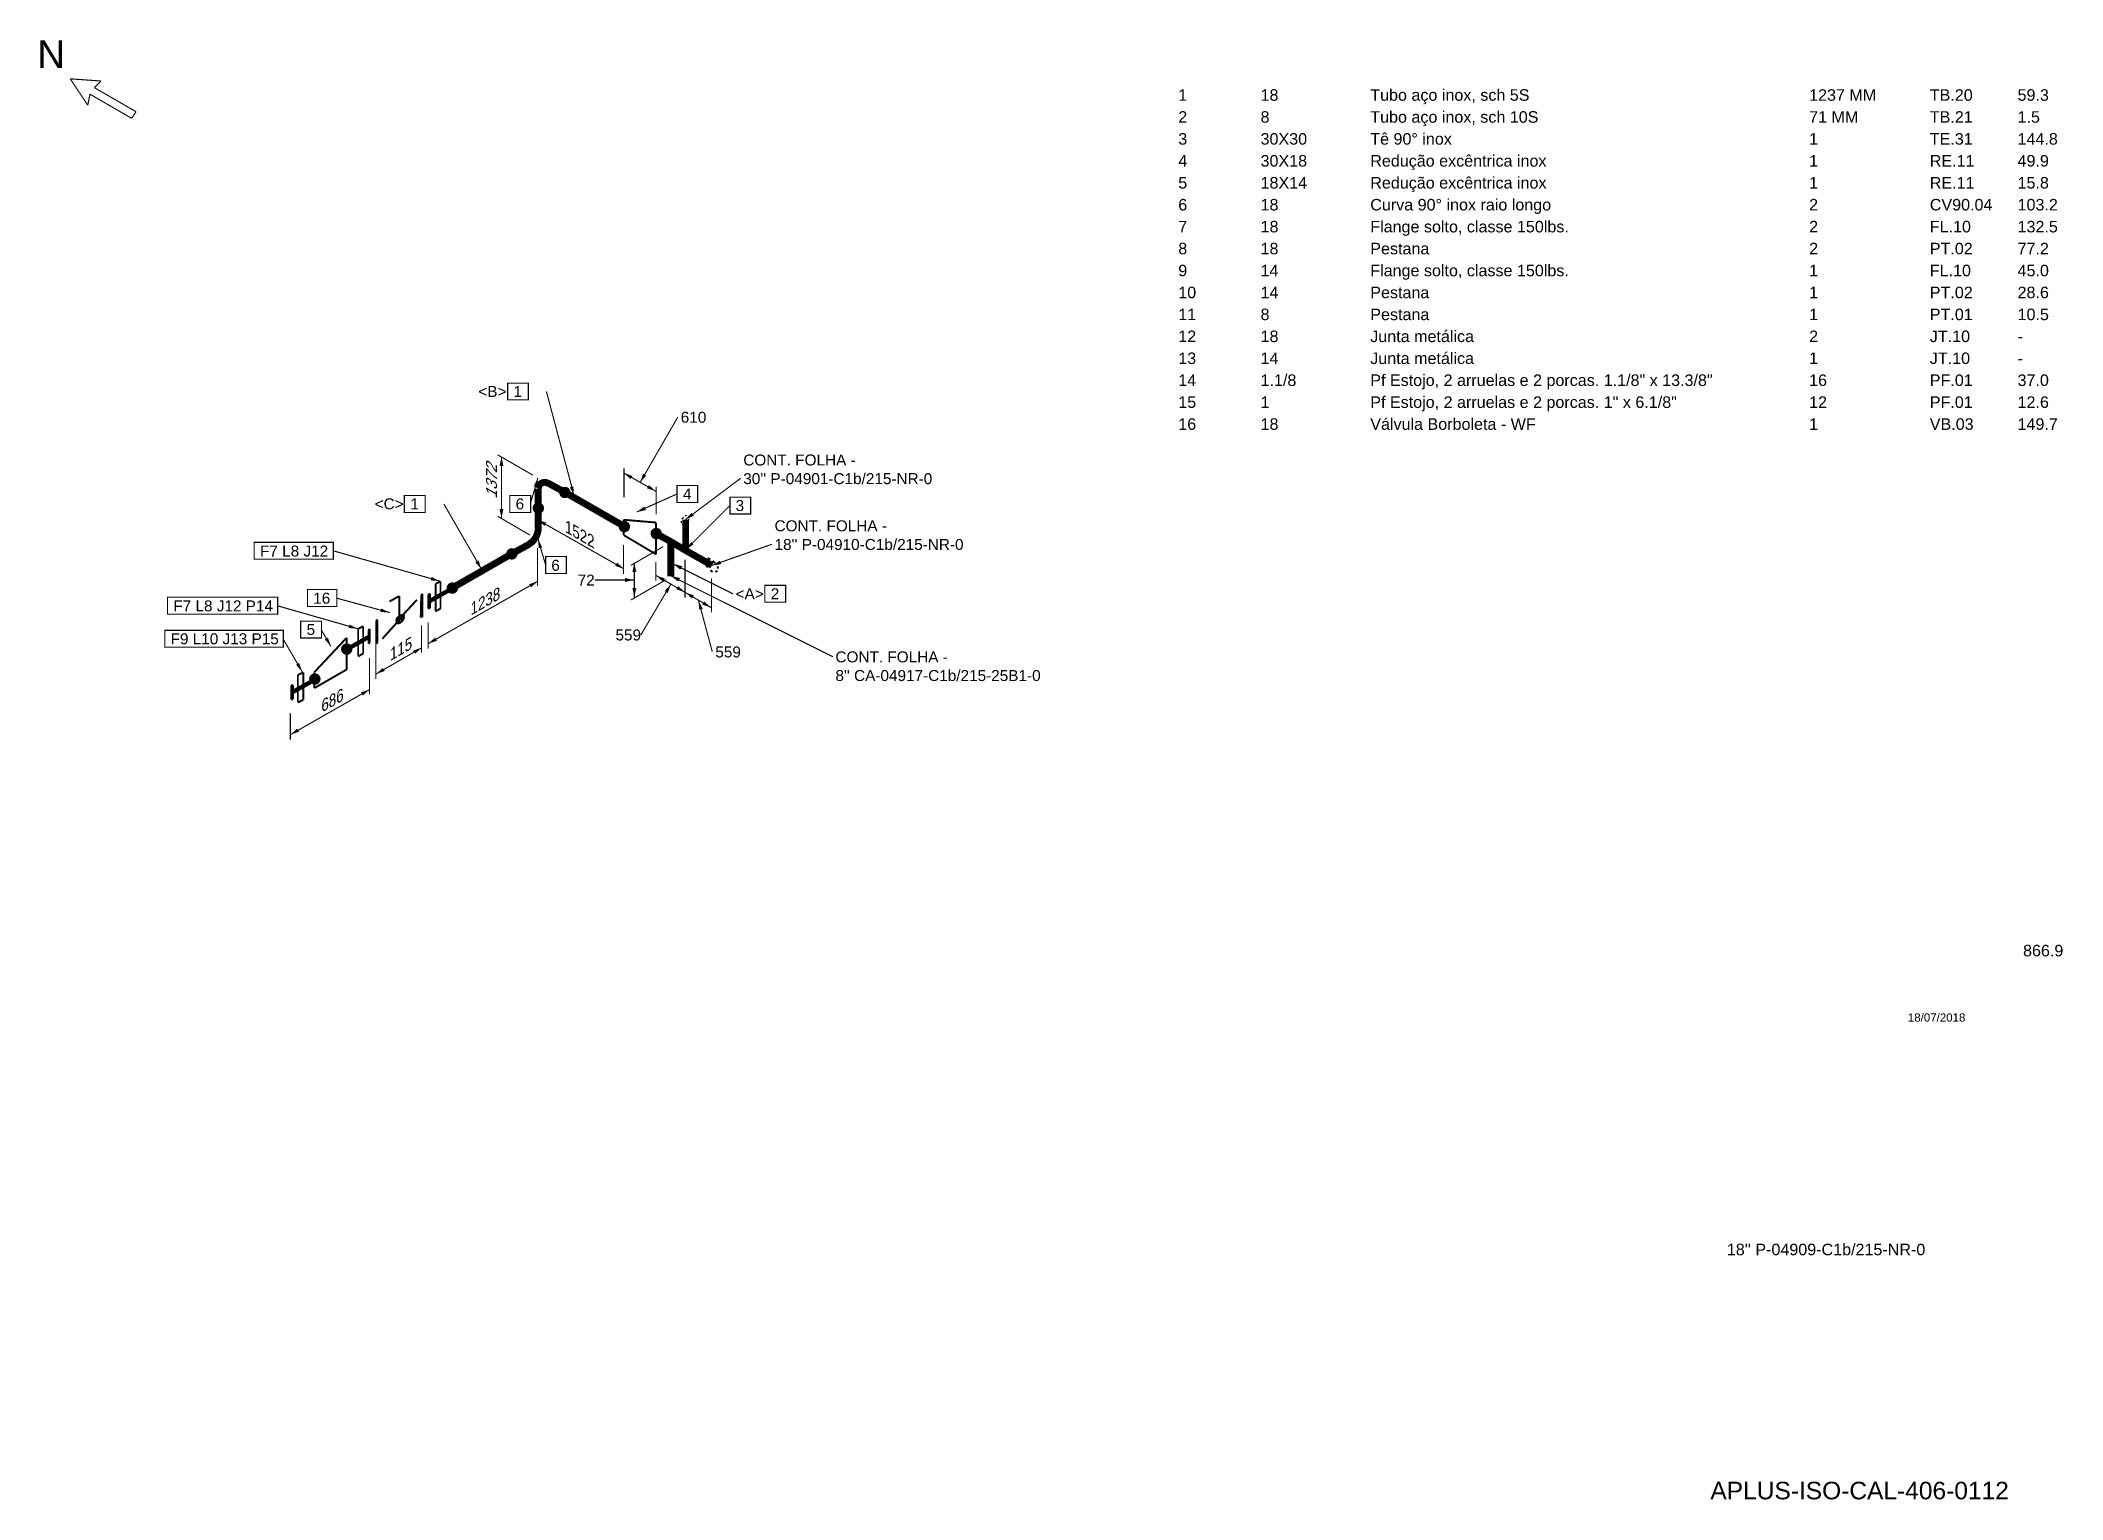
# Model space of a CAD drawing. Extents: x 33 to 401, y 2 to 268.
import ezdxf

# ---------------------------------------------------------------- set-up
doc = ezdxf.new("R2010")
doc.units = 0
doc.header["$MEASUREMENT"] = 0
doc.layers.get('0').update_dxf_attribs({"linetype": 'CONTINUOUS'})
for name, color, linetype in [('BACKING', 7, 'CONTINUOUS'), ('DIM-LINES', 7, 'CONTINUOUS'), ('DIM-TEXT', 7, 'CONTINUOUS'), ('FITTINGS', 7, 'CONTINUOUS'), ('FRAME', 7, 'CONTINUOUS'), ('ISO-TEXT', 7, 'CONTINUOUS'), ('MAT-LIST', 7, 'CONTINUOUS'), ('PIPE', 7, 'CONTINUOUS'), ('WELDS', 7, 'CONTINUOUS')]:
    doc.layers.add(name, color=color, linetype=linetype)
doc.styles.add('ARIAL', font='arial.ttf', dxfattribs={"width": 0.86, "height": 2.3})

# ---------------------------------------------------------------- blocks, each defined once
blk = doc.blocks.new('block1')
at = {"layer": 'ISO-TEXT'}
blk.add_hatch(color=256, dxfattribs=at).paths.add_polyline_path([(0, 0), (1.12, 1.26), (1.54, 0.77)])
at = {"layer": 'ISO-TEXT', "linetype": 'ByBlock', "const_width": 0.2}
blk.add_lwpolyline([(10.08, 7.56), (0, 0)], dxfattribs=at)
blk = doc.blocks.new('block2')
at = {"layer": 'ISO-TEXT'}
blk.add_hatch(color=256, dxfattribs=at).paths.add_polyline_path([(0, 0), (0.98, 1.4), (1.4, 0.98)])
at = {"layer": 'ISO-TEXT', "linetype": 'ByBlock', "const_width": 0.2}
blk.add_lwpolyline([(8.05, 8.05), (0, 0)], dxfattribs=at)
blk = doc.blocks.new('block3')
at = {"layer": 'ISO-TEXT'}
blk.add_hatch(color=256, dxfattribs=at).paths.add_polyline_path([(0, 0), (1.68, -0.42), (1.33, -1.05)])
at = {"layer": 'ISO-TEXT', "linetype": 'ByBlock', "const_width": 0.2}
blk.add_lwpolyline([(10.92, -5.46), (0, 0)], dxfattribs=at)
blk = doc.blocks.new('block4')
at = {"layer": 'ISO-TEXT'}
blk.add_hatch(color=256, dxfattribs=at).paths.add_polyline_path([(0, 0), (1.68, -0.42), (1.33, -1.05)])
at = {"layer": 'ISO-TEXT', "linetype": 'ByBlock', "const_width": 0.2}
blk.add_lwpolyline([(29.54, -14.77), (0, 0)], dxfattribs=at)
blk = doc.blocks.new('block5')
at = {"layer": 'ISO-TEXT'}
blk.add_hatch(color=256, dxfattribs=at).paths.add_polyline_path([(0, 0), (1.4, 0.98), (1.68, 0.35)])
at = {"layer": 'ISO-TEXT', "linetype": 'ByBlock', "const_width": 0.2}
blk.add_lwpolyline([(7.35, 3.29), (0, 0)], dxfattribs=at)
blk = doc.blocks.new('block6')
at = {"layer": 'ISO-TEXT'}
blk.add_hatch(color=256, dxfattribs=at).paths.add_polyline_path([(0, 0), (-0.77, 1.54), (-0.14, 1.68)])
at = {"layer": 'ISO-TEXT', "linetype": 'ByBlock', "const_width": 0.2}
blk.add_lwpolyline([(-5.04, 18.97), (0, 0)], dxfattribs=at)
blk = doc.blocks.new('block7')
at = {"layer": 'ISO-TEXT'}
blk.add_hatch(color=256, dxfattribs=at).paths.add_polyline_path([(0, 0), (-0.14, -1.68), (-0.77, -1.54)])
at = {"layer": 'ISO-TEXT', "linetype": 'ByBlock', "const_width": 0.2}
blk.add_lwpolyline([(-1.4, -4.76), (0, 0)], dxfattribs=at)
blk = doc.blocks.new('block8')
at = {"layer": 'ISO-TEXT'}
blk.add_hatch(color=256, dxfattribs=at).paths.add_polyline_path([(0, 0), (0.77, -1.54), (0.14, -1.68)])
at = {"layer": 'ISO-TEXT', "linetype": 'ByBlock', "const_width": 0.2}
blk.add_lwpolyline([(1.4, -4.76), (0, 0)], dxfattribs=at)
blk = doc.blocks.new('block9')
at = {"layer": 'ISO-TEXT'}
blk.add_hatch(color=256, dxfattribs=at).paths.add_polyline_path([(0, 0), (-1.12, 1.26), (-0.56, 1.61)])
at = {"layer": 'ISO-TEXT', "linetype": 'ByBlock', "const_width": 0.2}
blk.add_lwpolyline([(-6.86, 11.9), (0, 0)], dxfattribs=at)
blk = doc.blocks.new('block10')
at = {"layer": 'ISO-TEXT'}
blk.add_hatch(color=256, dxfattribs=at).paths.add_polyline_path([(0, 0), (-1.68, 0.14), (-1.54, 0.77)])
at = {"layer": 'ISO-TEXT', "linetype": 'ByBlock', "const_width": 0.2}
blk.add_lwpolyline([(-19.46, 5.53), (0, 0)], dxfattribs=at)
blk = doc.blocks.new('block11')
at = {"layer": 'ISO-TEXT'}
blk.add_hatch(color=256, dxfattribs=at).paths.add_polyline_path([(0, 0), (-1.68, 0.14), (-1.54, 0.77)])
at = {"layer": 'ISO-TEXT', "linetype": 'ByBlock', "const_width": 0.2}
blk.add_lwpolyline([(-9.73, 2.66), (0, 0)], dxfattribs=at)
blk = doc.blocks.new('block12')
at = {"layer": 'ISO-TEXT'}
blk.add_hatch(color=256, dxfattribs=at).paths.add_polyline_path([(0, 0), (-1.68, 0.14), (-1.54, 0.77)])
at = {"layer": 'ISO-TEXT', "linetype": 'ByBlock', "const_width": 0.2}
blk.add_lwpolyline([(-14.7, 4.2), (0, 0)], dxfattribs=at)
blk = doc.blocks.new('block13')
at = {"layer": 'ISO-TEXT'}
blk.add_hatch(color=256, dxfattribs=at).paths.add_polyline_path([(0, 0), (-1.12, 1.26), (-0.56, 1.61)])
at = {"layer": 'ISO-TEXT', "linetype": 'ByBlock', "const_width": 0.2}
blk.add_lwpolyline([(-1.82, 3.08), (0, 0)], dxfattribs=at)
blk = doc.blocks.new('block14')
at = {"layer": 'ISO-TEXT'}
blk.add_hatch(color=256, dxfattribs=at).paths.add_polyline_path([(0, 0), (-1.12, 1.26), (-0.56, 1.61)])
at = {"layer": 'ISO-TEXT', "linetype": 'ByBlock', "const_width": 0.2}
blk.add_lwpolyline([(-3.5, 6.02), (0, 0)], dxfattribs=at)
blk = doc.blocks.new('block15')
at = {"layer": 'ISO-TEXT'}
blk.add_hatch(color=256, dxfattribs=at).paths.add_polyline_path([(0, 0), (1.47, 0.84), (1.68, 0.21)])
at = {"layer": 'ISO-TEXT', "linetype": 'ByBlock', "const_width": 0.2}
blk.add_lwpolyline([(10.92, 3.85), (0, 0)], dxfattribs=at)
blk = doc.blocks.new('block16')
at = {"layer": 'PIPE', "color": 114, "linetype": 'ByBlock', "const_width": 1.25}
for points in [[(0, -5.6), (0, 0)], [(-2.7, -4), (0, -5.6)], [(4.8, -8.3), (0, -5.6)]]:
    blk.add_lwpolyline(points, dxfattribs=at)
at = {"flags": 1}
for tag in ['Tag', 'UCI', 'Pipe Ref', 'Description', 'Key']:
    blk.add_attdef(tag, (0, 0), '', height=1, dxfattribs=at)
blk = doc.blocks.new('block17')
at = {"layer": 'PIPE', "color": 114, "linetype": 'ByBlock', "const_width": 1.25}
blk.add_lwpolyline([(0, -6.3), (0, 0)], dxfattribs=at)
at = {"flags": 1}
for tag in ['Tag', 'UCI', 'Pipe Ref', 'Description', 'Key']:
    blk.add_attdef(tag, (0, 0), '', height=1, dxfattribs=at)
blk = doc.blocks.new('block18')
at = {"layer": 'FITTINGS', "color": 114, "linetype": 'ByBlock', "const_width": 0.35}
for points in [[(-5.9, 2.6), (-5.9, -0.2)], [(0, 2.1), (-5.9, 2.6)], [(0, 0), (0, 2.1)], [(0, -3.7), (0, 0)], [(-5.9, -0.2), (0, -3.7)]]:
    blk.add_lwpolyline(points, dxfattribs=at)
at = {"flags": 1}
for tag in ['Tag', 'UCI', 'Pipe Ref', 'Description', 'Key']:
    blk.add_attdef(tag, (0, 0), '', height=1, dxfattribs=at)
blk = doc.blocks.new('block19')
at = {"layer": 'PIPE', "color": 114, "linetype": 'ByBlock', "const_width": 1.25}
blk.add_lwpolyline([(-10.8, 6.2), (0, 0)], dxfattribs=at)
at = {"flags": 1}
for tag in ['Tag', 'UCI', 'Pipe Ref', 'Description', 'Key']:
    blk.add_attdef(tag, (0, 0), '', height=1, dxfattribs=at)
blk = doc.blocks.new('block20')
at = {"layer": 'PIPE', "color": 114, "linetype": 'ByBlock', "const_width": 1.25}
for points in [[(-1.2, -3.57), (-1.2, 0.03)], [(0.61, 1.03), (3.7, -0.67)]]:
    blk.add_lwpolyline(points, dxfattribs=at)
at = {"layer": 'PIPE', "color": 114, "linetype": 'ByBlock', "const_width": 1.25, "flags": 128}
blk.add_lwpolyline([(-1.16, 0), (-1.15, 0.02), (-1.13, 0.22), (-1.08, 0.41), (-0.99, 0.59), (-0.87, 0.76), (-0.73, 0.9), (-0.56, 1.01), (-0.38, 1.09), (-0.18, 1.14), (0.02, 1.15), (0.22, 1.13), (0.41, 1.08), (0.59, 0.99)], dxfattribs=at)
at = {"flags": 1}
for tag in ['Tag', 'UCI', 'Pipe Ref', 'Description', 'Key']:
    blk.add_attdef(tag, (0, 0), '', height=1, dxfattribs=at)
blk = doc.blocks.new('block21')
at = {"layer": 'PIPE', "color": 114, "linetype": 'ByBlock', "const_width": 1.25}
for points in [[(3.42, -0.04), (3.42, 3.56)], [(-1.38, -4.74), (1.72, -3.04)]]:
    blk.add_lwpolyline(points, dxfattribs=at)
at = {"layer": 'PIPE', "color": 114, "linetype": 'ByBlock', "const_width": 1.25, "flags": 128}
blk.add_lwpolyline([(1.69, -3.02), (1.73, -3), (2.23, -2.65), (2.65, -2.23), (3, -1.73), (3.25, -1.18), (3.41, -0.6), (3.46, 0)], dxfattribs=at)
at = {"flags": 1}
for tag in ['Tag', 'UCI', 'Pipe Ref', 'Description', 'Key']:
    blk.add_attdef(tag, (0, 0), '', height=1, dxfattribs=at)
blk = doc.blocks.new('block22')
at = {"layer": 'PIPE', "color": 114, "linetype": 'ByBlock', "const_width": 1.25}
blk.add_lwpolyline([(-10.8, -6.2), (0, 0)], dxfattribs=at)
at = {"flags": 1}
for tag in ['Tag', 'UCI', 'Pipe Ref', 'Description', 'Key']:
    blk.add_attdef(tag, (0, 0), '', height=1, dxfattribs=at)
blk = doc.blocks.new('block23')
at = {"layer": 'FITTINGS', "color": 114, "linetype": 'ByBlock', "const_width": 0.35}
for points in [[(0, -1.1), (4.3, 1.3)], [(4.3, 1.1), (0, -1.4)], [(4.3, 0.8), (0, -1.6)], [(0.3, 0.1), (0, 0)], [(0, -2.6), (0.3, 0.1)], [(0, 0), (0.3, -2.5)], [(0, -2.6), (0, 0)], [(0.3, 0.1), (0.3, -2.5)], [(1.3, 1.9), (2.2, 2.4)], [(1.3, -3.1), (1.3, 1.9)], [(2.2, 2.4), (2.2, -0.2)], [(0.3, -2.5), (0, -2.6)], [(2.2, -2.6), (1.3, -3.1)], [(2.2, -0.2), (2.2, -2.6)]]:
    blk.add_lwpolyline(points, dxfattribs=at)
at = {"flags": 1}
for tag in ['Tag', 'UCI', 'Pipe Ref', 'Description', 'Key']:
    blk.add_attdef(tag, (0, 0), '', height=1, dxfattribs=at)
blk = doc.blocks.new('block24')
at = {"layer": 'FITTINGS', "color": 112, "linetype": 'ByBlock', "const_width": 0.35}
for points in [[(-6, 0.7), (-4.2, 1.7)], [(-4.2, 1.7), (-4.2, -2.5)], [(-3.5, -1.7), (-1, 1)], [(-0.3, -2.2), (-0.2, 1.9)], [(-0.2, 1.9), (0, 2.1)], [(0, 2.1), (0, 0)], [(0, 0), (0, -2.1)], [(-8.2, -2.6), (-8.4, -2.8)], [(-8.4, -2.8), (-8.4, -4.9)], [(-8.2, -6.8), (-8.2, -2.6)], [(-7.3, -6.1), (-4.6, -3.1)], [(-3.3, -2), (-4.8, -2.8)], [(-4.8, -2.8), (-4.6, -2.3)], [(-4.6, -3.3), (-4.8, -2.8)], [(-4.6, -3.3), (-3.5, -1.7)], [(-4.6, -2.3), (-4.2, -1.9)], [(-3.5, -2.7), (-4.6, -2.3)], [(-4.2, -3.3), (-4.6, -3.3)], [(-4.2, -1.9), (-3.5, -1.7)], [(-4.2, -3.3), (-4.2, -1.9)], [(-3.5, -2.7), (-4.2, -3.3)], [(-3.5, -1.7), (-3.3, -2)], [(-3.3, -2), (-3.5, -2.7)], [(0, -2.1), (-0.3, -2.2)], [(-8.4, -4.9), (-8.4, -7)], [(-8.4, -7), (-8.2, -6.8)]]:
    blk.add_lwpolyline(points, dxfattribs=at)
at = {"flags": 1}
for tag in ['Tag', 'UCI', 'Pipe Ref', 'Description', 'Key']:
    blk.add_attdef(tag, (0, 0), '', height=1, dxfattribs=at)
blk = doc.blocks.new('block25')
at = {"layer": 'FITTINGS', "color": 114, "linetype": 'ByBlock', "const_width": 0.35}
for points in [[(-2.1, 0), (-1.2, 0.5)], [(-2.1, -5), (-2.1, 0)], [(-1.2, 0.5), (-1.2, -2)], [(-0.2, -0.2), (0, 0)], [(0, 0), (-0.2, -2.7)], [(0, -2.5), (0, 0)], [(0, -1.1), (-4.2, -3.5)], [(-4.2, -3.8), (0, -1.3)], [(-4.2, -4), (0, -1.6)], [(-1.2, -2), (-1.2, -4.5)], [(0, -2.5), (-0.2, -0.2)], [(-0.2, -0.2), (-0.2, -2.7)], [(-0.2, -2.7), (0, -2.5)], [(-1.2, -4.5), (-2.1, -5)]]:
    blk.add_lwpolyline(points, dxfattribs=at)
at = {"flags": 1}
for tag in ['Tag', 'UCI', 'Pipe Ref', 'Description', 'Key']:
    blk.add_attdef(tag, (0, 0), '', height=1, dxfattribs=at)
blk = doc.blocks.new('block26')
at = {"layer": 'FITTINGS', "color": 114, "linetype": 'ByBlock', "const_width": 0.35}
for points in [[(0, 2.1), (-5.9, -4.2)], [(0, 0), (0, 2.1)], [(0, -3.7), (0, 0)], [(-5.9, -7.1), (0, -3.7)], [(-5.9, -4.2), (-5.9, -7.1)]]:
    blk.add_lwpolyline(points, dxfattribs=at)
at = {"flags": 1}
for tag in ['Tag', 'UCI', 'Pipe Ref', 'Description', 'Key']:
    blk.add_attdef(tag, (0, 0), '', height=1, dxfattribs=at)
blk = doc.blocks.new('block27')
at = {"layer": 'FITTINGS', "color": 114, "linetype": 'ByBlock', "const_width": 0.35}
for points in [[(0, -1.1), (4.3, 1.3)], [(4.3, 1.1), (0, -1.4)], [(4.3, 0.8), (0, -1.6)], [(0.3, 0.1), (0, 0)], [(0, -2.6), (0.3, 0.1)], [(0, 0), (0.3, -2.5)], [(0, -2.6), (0, 0)], [(0.3, 0.1), (0.3, -2.5)], [(1.2, 1.9), (2.2, 2.4)], [(1.2, -3.1), (1.2, 1.9)], [(2.2, 2.4), (2.2, -0.1)], [(2.2, -0.1), (2.2, -2.6)], [(0.3, -2.5), (0, -2.6)], [(2.2, -2.6), (1.2, -3.1)]]:
    blk.add_lwpolyline(points, dxfattribs=at)
at = {"flags": 1}
for tag in ['Tag', 'UCI', 'Pipe Ref', 'Description', 'Key']:
    blk.add_attdef(tag, (0, 0), '', height=1, dxfattribs=at)
blk = doc.blocks.new('block28')
at = {"layer": 'PIPE', "color": 114, "linetype": 'ByBlock', "const_width": 0.25}
for points in [[(0.3, 0.1), (0, 0)], [(0.7, -0.2), (0.6, 0)], [(-0.7, -0.9), (-0.7, -1.3)], [(-0.3, -0.2), (-0.6, -0.6)], [(-0.6, -1.5), (-0.3, -1.6)], [(0, -1.4), (0.3, -1.2)], [(0.6, -0.9), (0.7, -0.5)]]:
    blk.add_lwpolyline(points, dxfattribs=at)
at = {"flags": 1}
for tag in ['Tag', 'UCI', 'Pipe Ref', 'Description', 'Key']:
    blk.add_attdef(tag, (0, 0), '', height=1, dxfattribs=at)
blk = doc.blocks.new('block29')
at = {"layer": 'WELDS'}
h = blk.add_hatch(color=256, dxfattribs=at)
edge = h.paths.add_edge_path(flags=0)
edge.add_arc((0, 0), 0.665, 0, 360)
at = {"flags": 1}
for tag in ['Tag', 'UCI', 'Pipe Ref', 'Description', 'Key']:
    blk.add_attdef(tag, (0, 0), '', height=1, dxfattribs=at)
blk = doc.blocks.new('block30')
at = {"layer": 'WELDS'}
h = blk.add_hatch(color=256, dxfattribs=at)
edge = h.paths.add_edge_path(flags=0)
edge.add_arc((0, 0), 1.05, 0, 360)
at = {"flags": 1}
for tag in ['Tag', 'UCI', 'Pipe Ref', 'Description', 'Key']:
    blk.add_attdef(tag, (0, 0), '', height=1, dxfattribs=at)
blk = doc.blocks.new('block31')
at = {"layer": 'WELDS'}
h = blk.add_hatch(color=256, dxfattribs=at)
edge = h.paths.add_edge_path(flags=0)
edge.add_arc((0, 0), 1.05, 0, 360)
at = {"flags": 1}
for tag in ['Tag', 'UCI', 'Pipe Ref', 'Description', 'Key']:
    blk.add_attdef(tag, (0, 0), '', height=1, dxfattribs=at)
blk = doc.blocks.new('block32')
at = {"layer": 'WELDS'}
h = blk.add_hatch(color=256, dxfattribs=at)
edge = h.paths.add_edge_path(flags=0)
edge.add_arc((0, 0), 1.05, 0, 360)
at = {"flags": 1}
for tag in ['Tag', 'UCI', 'Pipe Ref', 'Description', 'Key']:
    blk.add_attdef(tag, (0, 0), '', height=1, dxfattribs=at)
blk = doc.blocks.new('block33')
at = {"layer": 'WELDS'}
h = blk.add_hatch(color=256, dxfattribs=at)
edge = h.paths.add_edge_path(flags=0)
edge.add_arc((0, 0), 1.05, 0, 360)
at = {"flags": 1}
for tag in ['Tag', 'UCI', 'Pipe Ref', 'Description', 'Key']:
    blk.add_attdef(tag, (0, 0), '', height=1, dxfattribs=at)
blk = doc.blocks.new('block34')
at = {"layer": 'WELDS'}
h = blk.add_hatch(color=256, dxfattribs=at)
edge = h.paths.add_edge_path(flags=0)
edge.add_arc((0, 0), 1.05, 0, 360)
at = {"flags": 1}
for tag in ['Tag', 'UCI', 'Pipe Ref', 'Description', 'Key']:
    blk.add_attdef(tag, (0, 0), '', height=1, dxfattribs=at)
blk = doc.blocks.new('block35')
at = {"layer": 'WELDS'}
h = blk.add_hatch(color=256, dxfattribs=at)
edge = h.paths.add_edge_path(flags=0)
edge.add_arc((0, 0), 1.05, 0, 360)
at = {"flags": 1}
for tag in ['Tag', 'UCI', 'Pipe Ref', 'Description', 'Key']:
    blk.add_attdef(tag, (0, 0), '', height=1, dxfattribs=at)
blk = doc.blocks.new('block36')
at = {"layer": 'WELDS'}
h = blk.add_hatch(color=256, dxfattribs=at)
edge = h.paths.add_edge_path(flags=0)
edge.add_arc((0, 0), 1.05, 0, 360)
at = {"flags": 1}
for tag in ['Tag', 'UCI', 'Pipe Ref', 'Description', 'Key']:
    blk.add_attdef(tag, (0, 0), '', height=1, dxfattribs=at)
blk = doc.blocks.new('block37')
at = {"layer": 'WELDS'}
h = blk.add_hatch(color=256, dxfattribs=at)
edge = h.paths.add_edge_path(flags=0)
edge.add_arc((0, 0), 1.05, 0, 360)
at = {"flags": 1}
for tag in ['Tag', 'UCI', 'Pipe Ref', 'Description', 'Key']:
    blk.add_attdef(tag, (0, 0), '', height=1, dxfattribs=at)
blk = doc.blocks.new('block38')
at = {"layer": 'PIPE', "color": 114, "linetype": 'ByBlock', "const_width": 0.35}
for points in [[(0.1, 0.4), (0, 0)], [(0.9, 0.5), (0.4, 0.7)], [(1.8, -0.2), (1.3, 0.2)], [(0.1, -0.5), (0.4, -1)], [(0.9, -1.5), (1.3, -1.8)], [(1.8, -1.8), (2.2, -1.6)], [(2.3, -1.2), (2.2, -0.8)]]:
    blk.add_lwpolyline(points, dxfattribs=at)
at = {"flags": 1}
for tag in ['Tag', 'UCI', 'Pipe Ref', 'Description', 'Key']:
    blk.add_attdef(tag, (0, 0), '', height=1, dxfattribs=at)

msp = doc.modelspace()

# ---------------------------------------------------------------- hatches: boundary and pattern name
at = {"layer": 'DIM-LINES'}
for points in [[(116.62, 192.09), (116.97, 190.41), (116.27, 190.41)], [(138.88, 189.15), (140.49, 188.59), (140.14, 188.03)], [(141.89, 187.4), (142.45, 189.01), (143.01, 188.66)], [(144.76, 185.79), (143.15, 186.35), (143.5, 186.91)], [(116.62, 180.89), (116.27, 182.57), (116.97, 182.57)], [(123.2, 180.61), (124.81, 180.05), (124.46, 179.49)], [(138.95, 171.65), (137.34, 172.21), (137.69, 172.77)], [(140.84, 169.62), (139.16, 169.27), (139.16, 169.97)], [(140.84, 172.77), (141.19, 171.09), (140.49, 171.09)], [(144.76, 170.46), (146.37, 169.9), (146.02, 169.34)], [(123.27, 169.41), (122.01, 168.29), (121.66, 168.85)], [(140.84, 166.47), (140.49, 168.15), (141.19, 168.15)], [(147.49, 168.85), (146.93, 167.24), (146.37, 167.59)], [(150.08, 167.38), (148.47, 167.94), (148.82, 168.5)], [(150.08, 167.38), (151.69, 166.82), (151.34, 166.26)], [(152.53, 165.91), (153.3, 164.37), (152.67, 164.23)], [(154.84, 164.58), (153.23, 165.14), (153.58, 165.7)], [(103.25, 158), (104.51, 159.12), (104.86, 158.56)], [(102.13, 157.3), (100.87, 156.18), (100.52, 156.74)], [(93.73, 152.47), (94.99, 153.59), (95.34, 153.03)], [(92.61, 149.67), (91.35, 148.55), (91, 149.11)], [(78.12, 141.41), (79.38, 142.53), (79.73, 141.97)]]:
    msp.add_hatch(color=152, dxfattribs=at).paths.add_polyline_path(points)

# ---------------------------------------------------------------- linework, layer by layer
at = {"layer": 'DIM-LINES', "color": 152, "linetype": 'ByBlock', "const_width": 0.2}
for points in [[(148.75, 199.3), (141.89, 187.4)], [(122.36, 188.73), (115.92, 192.44)], [(116.62, 192.09), (116.62, 180.89)], [(144.76, 185.79), (138.88, 189.15)], [(138.95, 184.67), (138.95, 189.99)], [(144.83, 181.59), (144.83, 186.63)], [(121.8, 177.81), (115.92, 181.24)], [(138.95, 171.65), (123.2, 180.61)], [(123.27, 181.45), (123.27, 179.77)], [(123.2, 175.43), (123.2, 168.5)], [(138.88, 175.99), (138.88, 170.74)], [(146.09, 175.71), (140.21, 172.28)], [(150.08, 173.33), (150.08, 166.4)], [(133.63, 169.62), (140.84, 169.62)], [(146.65, 169.69), (140.21, 165.98)], [(140.84, 172.77), (140.84, 166.47)], [(144.76, 172.91), (144.76, 169.48)], [(150.08, 167.38), (144.76, 170.46)], [(154.91, 169.9), (154.91, 163.74)], [(123.27, 169.41), (103.25, 158)], [(142.03, 159.61), (147.49, 168.85)], [(154.84, 164.58), (150.08, 167.38)], [(155.05, 156.53), (152.53, 165.91)], [(93.73, 159.05), (93.73, 151.56)], [(102.06, 161.36), (102.06, 156.39)], [(103.25, 161.92), (103.25, 157.09)], [(92.54, 155.41), (92.54, 148.76)], [(102.13, 157.3), (93.73, 152.47)], [(92.61, 149.67), (78.12, 141.41)], [(78.12, 145.33), (78.12, 140.5)]]:
    msp.add_lwpolyline(points, dxfattribs=at)
at = {"layer": 'FRAME', "linetype": 'ByBlock', "const_width": 0.2}
for points in [[(41.2, 256.199), (38, 260.999)], [(38, 260.999), (43.6, 260.599)], [(41.6, 258.199), (41.2, 256.199)], [(49.2, 253.799), (41.6, 258.199)], [(43.6, 260.599), (42.4, 259.399)], [(42.4, 259.399), (50, 254.999)], [(50, 254.999), (49.2, 253.799)]]:
    msp.add_lwpolyline(points, dxfattribs=at)
at = {"layer": 'ISO-TEXT', "linetype": 'ByBlock', "const_width": 0.2, "flags": 128}
for points in [[(117.74, 202.45), (117.74, 205.53), (121.52, 205.53), (121.52, 202.45)], [(98.91, 181.94), (98.91, 185.02), (102.69, 185.02), (102.69, 181.94)], [(118.16, 181.94), (118.16, 185.02), (121.94, 185.02), (121.94, 181.94)], [(148.61, 183.76), (148.61, 186.84), (152.39, 186.84), (152.39, 183.76)], [(158.27, 181.66), (158.27, 184.74), (162.05, 184.74), (162.05, 181.66)], [(71.54, 173.4), (71.54, 176.48), (85.96, 176.48), (85.96, 173.4)], [(124.67, 170.81), (124.67, 173.89), (128.45, 173.89), (128.45, 170.81)], [(55.72, 163.39), (55.72, 166.47), (75.81, 166.47), (75.81, 163.39)], [(81.27, 164.79), (81.27, 167.87), (86.59, 167.87), (86.59, 164.79)], [(164.64, 165.56), (164.64, 168.64), (168.42, 168.64), (168.42, 165.56)], [(80.01, 159.05), (80.01, 162.13), (83.79, 162.13), (83.79, 159.05)], [(55.23, 157.37), (55.23, 160.45), (76.86, 160.45), (76.86, 157.37)]]:
    msp.add_lwpolyline(points, close=True, dxfattribs=at)
at = {"layer": 'PIPE', "linetype": 'ByBlock', "const_width": 1.25}
msp.add_lwpolyline([(144.8, 178.1), (147.5, 176.6)], dxfattribs=at)

# ---------------------------------------------------------------- block references
at = {"layer": 'FITTINGS'}
for name, p in [('block18', (144.8, 178)), ('block23', (103.3, 167)), ('block24', (102.2, 165)), ('block26', (88.4, 157)), ('block25', (92.6, 160.7)), ('block27', (78.3, 150.4))]:
    msp.add_blockref(name, p, dxfattribs=at)
at = {"layer": 'ISO-TEXT'}
for name, p in [('block6', (129.85, 185.02)), ('block7', (123.27, 188.24)), ('block1', (150.15, 180.61)), ('block5', (141.26, 182.01)), ('block9', (112.98, 171.58)), ('block2', (150.22, 175.15)), ('block8', (123.27, 177.11)), ('block10', (105.42, 169.41)), ('block15', (154.98, 172.28)), ('block4', (147.49, 170.39)), ('block3', (147.91, 172.56)), ('block11', (96.25, 163.67)), ('block12', (90.44, 160.73)), ('block14', (80.29, 152.89)), ('block13', (85.54, 157.51))]:
    msp.add_blockref(name, p, dxfattribs=at)
at = {"layer": 'PIPE'}
for name, p in [('block20', (124.495, 186.269)), ('block19', (139, 179.4)), ('block21', (119.876, 179.14)), ('block16', (150.2, 180.6)), ('block28', (150.1, 181.3)), ('block17', (147.5, 176.6)), ('block22', (118.5, 174.4)), ('block38', (153.8, 172.9))]:
    msp.add_blockref(name, p, dxfattribs=at)
at = {"layer": 'WELDS'}
for name, p in [('block32', (128.17, 185.58)), ('block33', (123.34, 182.71)), ('block31', (139.02, 179.35)), ('block30', (144.83, 178.09)), ('block29', (147.49, 176.55)), ('block34', (118.51, 174.38)), ('block35', (107.66, 168.15)), ('block36', (88.41, 157.02)), ('block37', (82.6, 151.56))]:
    msp.add_blockref(name, p, dxfattribs=at)

# ---------------------------------------------------------------- texts
at = {"layer": 'BACKING', "color": 7, "style": 'ARIAL'}
for s, height, p in [('866.9', 2.1, (394, 101)), ('18/07/2018', 1.5, (373, 89.1)), ("18'' P-04909-C1b/215-NR-0", 2.1, (340, 46.5)), ('APLUS-ISO-CAL-406-0112', 3.2, (337, 2))]:
    msp.add_text(s, height=height, dxfattribs=at).set_placement(p)
at = {"layer": 'DIM-TEXT', "style": 'ARIAL'}
for s, p in [('610', (149.3, 198.3)), ('72', (130.5, 168.6)), ('559', (137.4, 158.6)), ('559', (155.6, 155.5))]:
    msp.add_text(s, height=2, dxfattribs=at).set_placement(p)
for s, rotation, oblique, p in [('1372', 90, 30, (115.8, 184.4)), ('1522', -30, -30, (128.2, 178.4)), ('1238', 30, 30, (111, 163.1)), ('115', 30, 30, (96.3, 154.8)), ('686', 30, 30, (83.8, 145.4))]:
    msp.add_text(s, height=2, rotation=rotation, dxfattribs=dict(at, oblique=oblique)).set_placement(p)
at = {"layer": 'FRAME', "style": 'ARIAL'}
msp.add_text('N', height=5, dxfattribs=at).set_placement((32, 263))
at = {"layer": 'ISO-TEXT', "style": 'ARIAL'}
for s, p in [('<B>', (112.4, 203)), ('1', (118.8, 203)), ('CONT. FOLHA -', (160.7, 190.5)), ("30'' P-04901-C1b/215-NR-0", (160.7, 187.1)), ('<C>', (93.5, 182.5)), ('1', (100, 182.5)), ('6', (119.2, 182.5)), ('4', (149.7, 184.3)), ('3', (159.3, 182.2)), ('CONT. FOLHA -', (166.4, 178.5)), ("18'' P-04910-C1b/215-NR-0", (166.4, 175.1)), ('F7 L8 J12', (72.6, 173.9)), ('6', (125.7, 171.3)), ('F7 L8 J12 P14', (56.8, 163.9)), ('16', (82.3, 165.3)), ('<A>', (159.3, 166.1)), ('2', (165.7, 166.1)), ('F9 L10 J13 P15', (56.3, 157.9)), ('5', (81.1, 159.6)), ('CONT. FOLHA -', (177.5, 154.6)), ("8'' CA-04917-C1b/215-25B1-0", (177.5, 151.2))]:
    msp.add_text(s, height=2, dxfattribs=at).set_placement(p)
at = {"layer": 'MAT-LIST', "style": 'ARIAL'}
for s, p in [('1', (240, 257)), ('18', (255, 257)), ('Tubo aço inox, sch 5S', (275, 257)), ('1237 MM', (355, 257)), ('TB.20', (377, 257)), ('59.3', (393, 257)), ('2', (240, 253)), ('8', (255, 253)), ('Tubo aço inox, sch 10S', (275, 253)), ('71 MM', (355, 253)), ('TB.21', (377, 253)), ('1.5', (393, 253)), ('3', (240, 249)), ('30X30', (255, 249)), ('Tê 90° inox', (275, 249)), ('1', (355, 249)), ('TE.31', (377, 249)), ('144.8', (393, 249)), ('4', (240, 245)), ('30X18', (255, 245)), ('Redução excêntrica inox', (275, 245)), ('1', (355, 245)), ('RE.11', (377, 245)), ('49.9', (393, 245)), ('5', (240, 241)), ('18X14', (255, 241)), ('Redução excêntrica inox', (275, 241)), ('1', (355, 241)), ('RE.11', (377, 241)), ('15.8', (393, 241)), ('6', (240, 237)), ('18', (255, 237)), ('Curva 90° inox raio longo', (275, 237)), ('2', (355, 237)), ('CV90.04', (377, 237)), ('103.2', (393, 237)), ('7', (240, 233)), ('18', (255, 233)), ('Flange solto, classe 150lbs.', (275, 233)), ('2', (355, 233)), ('FL.10', (377, 233)), ('132.5', (393, 233)), ('8', (240, 229)), ('18', (255, 229)), ('Pestana', (275, 229)), ('2', (355, 229)), ('PT.02', (377, 229)), ('77.2', (393, 229)), ('9', (240, 225)), ('14', (255, 225)), ('Flange solto, classe 150lbs.', (275, 225)), ('1', (355, 225)), ('FL.10', (377, 225)), ('45.0', (393, 225)), ('10', (240, 221)), ('14', (255, 221)), ('Pestana', (275, 221)), ('1', (355, 221)), ('PT.02', (377, 221)), ('28.6', (393, 221)), ('11', (240, 217)), ('8', (255, 217)), ('Pestana', (275, 217)), ('1', (355, 217)), ('PT.01', (377, 217)), ('10.5', (393, 217)), ('12', (240, 213)), ('18', (255, 213)), ('Junta metálica', (275, 213)), ('2', (355, 213)), ('JT.10', (377, 213)), ('-', (393, 213)), ('13', (240, 209)), ('14', (255, 209)), ('Junta metálica', (275, 209)), ('1', (355, 209)), ('JT.10', (377, 209)), ('14', (240, 205)), ('1.1/8', (255, 205)), ('Pf Estojo, 2 arruelas e 2 porcas. 1.1/8" x 13.3/8"', (275, 205)), ('16', (355, 205)), ('PF.01', (377, 205)), ('37.0', (393, 205)), ('-', (393, 209)), ('15', (240, 201)), ('1', (255, 201)), ('Pf Estojo, 2 arruelas e 2 porcas. 1" x 6.1/8"', (275, 201)), ('12', (355, 201)), ('PF.01', (377, 201)), ('12.6', (393, 201)), ('16', (240, 197)), ('18', (255, 197)), ('Válvula Borboleta - WF', (275, 197)), ('1', (355, 197)), ('VB.03', (377, 197)), ('149.7', (393, 197))]:
    msp.add_text(s, height=2.1, dxfattribs=at).set_placement(p)

doc.saveas('drawing.dxf')
